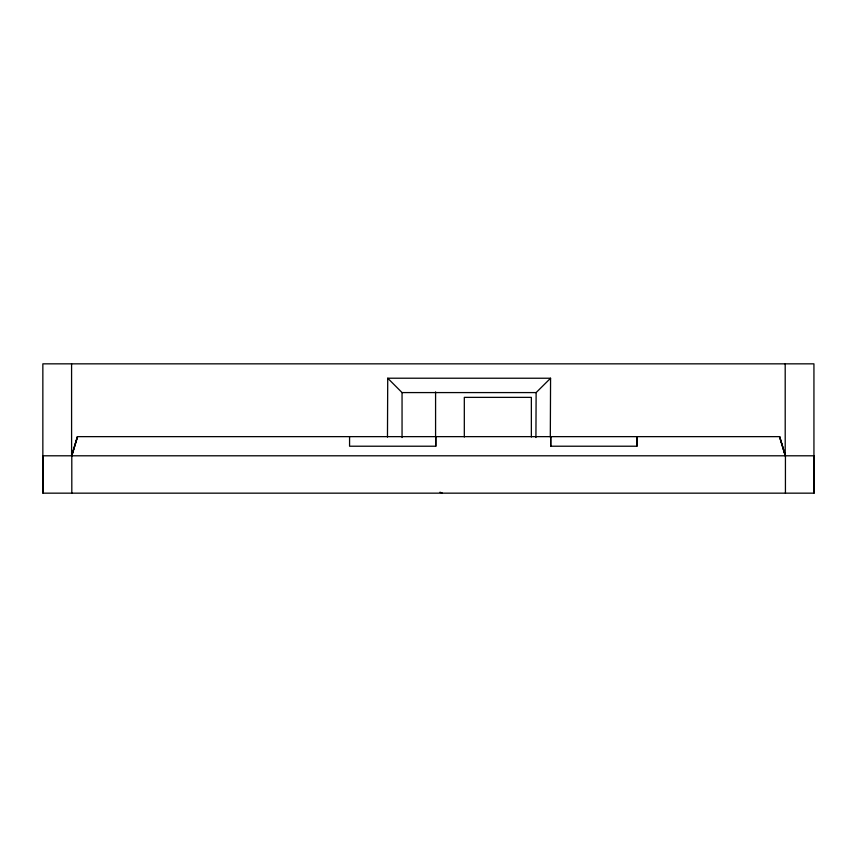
<?xml version="1.0" encoding="UTF-8"?>
<svg xmlns="http://www.w3.org/2000/svg" width="857" height="857" viewBox="0 0 857 857"><rect width="100%" height="100%" fill="white"/><g stroke="black" fill="none" stroke-linecap="round" stroke-linejoin="round"><path stroke-width="1.29" d="M435.785 446.218L435.785 436.642L435.785 446.218L349.57 446.218L349.57 436.642M550.73 446.218L550.73 436.642L550.73 446.218L636.944 446.218L636.944 436.642L636.933 446.218M387.471 437.07L387.728 378.216L550.569 378.237L550.312 437.091M535.925 437.541L536.128 392.581L550.569 378.237M71.806 455.795L77.548 436.642L71.795 455.795L71.817 493.161M387.728 378.216L402.051 392.581L536.128 392.581M785.43 493.161L785.43 455.795L779.666 436.642L77.344 436.642L71.602 455.795L71.581 363.839M42.861 455.795L814.15 455.795L814.15 493.161L42.85 493.161L42.85 363.839L813.936 363.839L813.946 493.161M439.962 492.197L442.351 493.161M779.463 436.642L785.216 455.795L785.194 363.839M779.656 436.642L785.376 455.795M531.361 437.006L531.361 397.369L464.312 397.369L464.312 437.006M435.581 391.895L435.581 436.92M402.051 392.581L402.051 437.541M43.064 455.795L43.064 493.161"/></g></svg>
